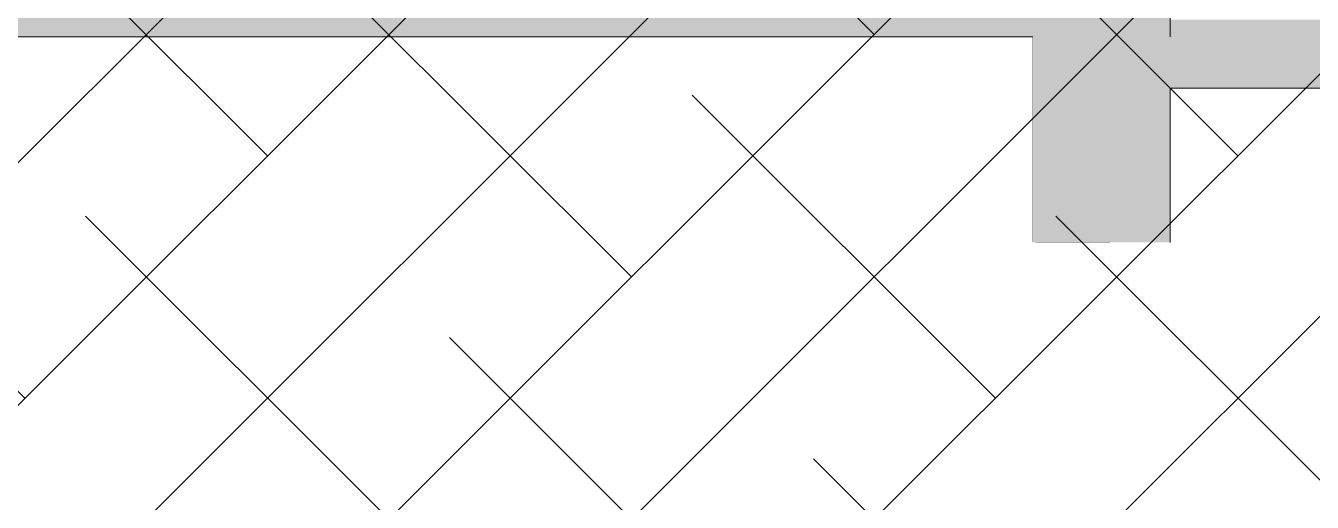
# Model space of a CAD drawing. Header units: millimetres. Extents: x 50357 to 985146, y 723188 to 1803594.
# Drawn here: x 857016 to 860766, y 729431 to 730821 of the extents above; entities that cross this region are included whole.
import ezdxf

# ---------------------------------------------------------------- set-up
doc = ezdxf.new("R2010")
doc.units = ezdxf.units.MM
doc.header["$LTSCALE"] = 3
doc.header["$MEASUREMENT"] = 0
for name, color, linetype, lineweight, true_color in [('A-FLOR', 7, 'Continuous', 5, 0x6e6e6e), ('A-WALL', 7, 'Continuous', 13, 0x6e6e6e), ('ADS060', 7, 'Continuous', 35, 0x6e6e6e)]:
    doc.layers.add(name, color=color, linetype=linetype, lineweight=lineweight, true_color=true_color)
doc.layers.add('Hatch (HOR not under LTC submission)', color=252, linetype='Continuous', lineweight=35)

msp = doc.modelspace()

# ---------------------------------------------------------------- hatches: boundary and pattern name
at = {"layer": 'A-FLOR'}
for points in [[(854581.4865, 730788.9831), (860351.5102, 730788.9831), (860351.5102, 730988.9831), (854581.4865, 730988.9831)], [(860351.5101, 730638.9831), (864843.446, 730638.9831), (864843.446, 730838.9831), (860351.5101, 730838.9831), (860351.5101, 730788.9831)]]:
    msp.add_hatch(color=256, dxfattribs=at).paths.add_polyline_path(points, flags=0)
at = {"layer": 'A-WALL'}
msp.add_hatch(color=256, dxfattribs=at).paths.add_polyline_path([(859951.5087, 730188.9831), (860351.5101, 730188.9831), (860351.5101, 730788.9831), (859951.5087, 730788.9831), (859951.5087, 730590.8092)], flags=0)
at = {"layer": 'Hatch (HOR not under LTC submission)'}
h = msp.add_hatch(dxfattribs=at)
h.set_pattern_fill('ANSI38', color=256, scale=4000)
h.paths.add_polyline_path([(853871.7666, 751128.0064), (853871.7666, 735638.9831), (853656.482, 735638.9831), (853656.482, 728688.9831), (867744.0584, 728688.9831), (867748.3434, 751128.0064)])

# ---------------------------------------------------------------- linework, layer by layer
at = {"layer": 'A-FLOR'}
for p, q in [((860351.5102, 730788.9831), (860351.5102, 730988.9831)), ((860351.5101, 730838.9831), (860351.5101, 730788.9831)), ((854581.4865, 730788.9831), (859951.5087, 730788.9831)), ((860351.5101, 730638.9831), (866944.4392, 730638.9831))]:
    msp.add_line(p, q, dxfattribs=at)
at = {"layer": 'A-WALL'}
msp.add_line((860351.5101, 730188.9831), (860351.5101, 730638.9831), dxfattribs=at)
at = {"layer": 'ADS060', "const_width": 0.5}
msp.add_lwpolyline([(867539.542, 728688.9831), (866512.1072, 728688.9831), (865507.2191, 727638.9831), (864669.5563, 727638.9831), (864669.5563, 726499.893), (863233.785, 726499.893), (863231.6706, 727638.9831), (859068.3121, 727638.9831), (859068.3121, 726499.893), (857635.0668, 726499.893), (857635.0668, 727638.9831), (857351.5055, 727638.9831), (856301.502, 728688.9831), (853871.7666, 728688.9831), (853871.7666, 730188.9831), (854581.4851, 730188.9831), (854581.4851, 730788.9831), (859951.5087, 730788.9831), (859951.5087, 730189.8992), (860351.5101, 730188.9831), (860351.5101, 730638.9831), (866944.4392, 730638.9831)], dxfattribs=at)

doc.saveas('drawing.dxf')
